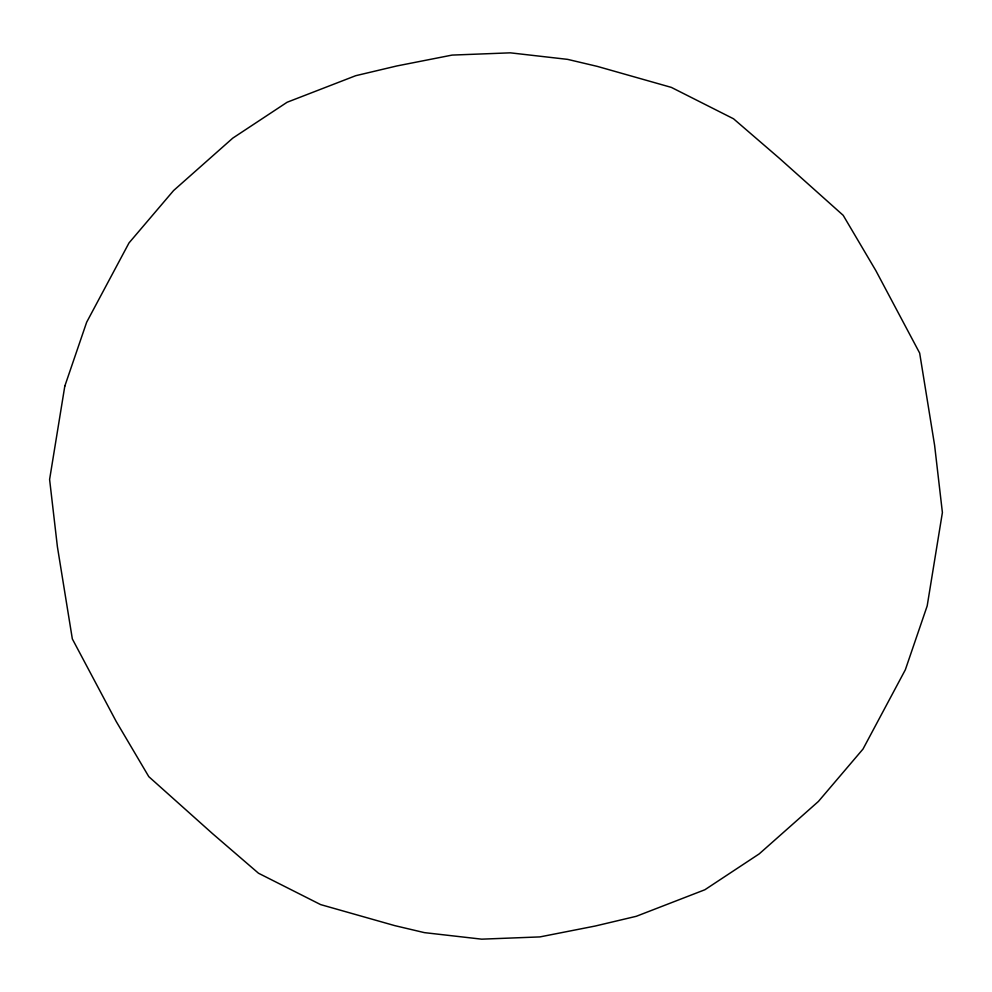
<?xml version="1.0" encoding="UTF-8"?>
<svg xmlns="http://www.w3.org/2000/svg" width="992" height="992" viewBox="0 0 992 992"><rect width="100%" height="100%" fill="white"/><g stroke="black" fill="none" stroke-linecap="round" stroke-linejoin="round"><path stroke-width="1.49" d="M64.815 386.099L49.6 479.471L57.4 546.728L72.342 638.935L116.163 721.395L148.8 776.662L212.511 833.615L258.478 873.22L320.639 904.605L394.742 925.623L424.402 932.629L481.678 939.164L539.933 936.907L595.2 926.032L636.294 916.298L704.878 889.75L759.24 853.864L818.4 801.462L863.003 749.059L905.336 669.786L927.185 605.901L942.4 512.529L934.6 445.272L919.658 353.065L875.837 270.605L843.2 215.338L779.489 158.385L733.522 118.78L671.361 87.395L597.258 66.377L567.598 59.371L510.322 52.836L452.067 55.093L396.8 65.968L355.706 75.702L287.122 102.25L232.76 138.136L173.6 190.538L128.997 242.941L86.664 322.214L64.815 386.099"/></g></svg>
